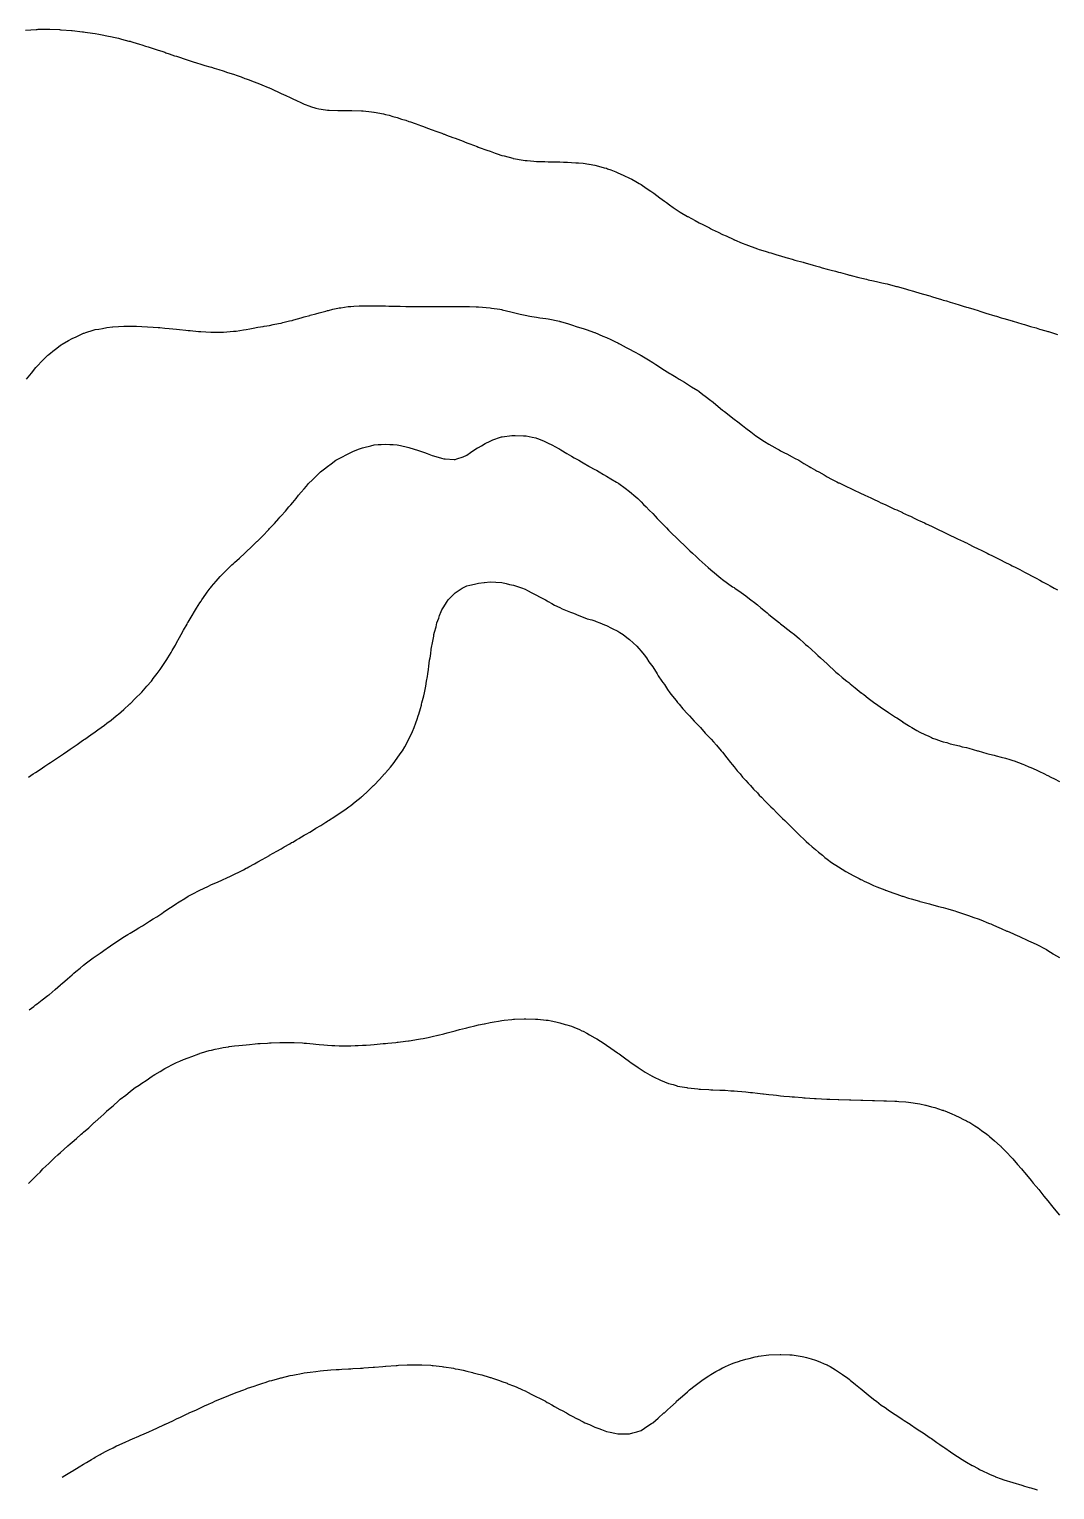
# Model space of a CAD drawing. Extents: x -717077 to -715000, y -984627 to -984000.
# Drawn here: x -715149.2 to -715060.9, y -984490.1 to -984364.4 of the extents above; entities that cross this region are included whole.
import ezdxf

# ---------------------------------------------------------------- set-up
doc = ezdxf.new("R2010")
doc.units = 0
doc.layers.add('buffer_B1_0_1_clip', color=7, linetype='Continuous')

msp = doc.modelspace()

# ---------------------------------------------------------------- linework, layer by layer
at = {"layer": 'buffer_B1_0_1_clip'}
for points in [[(-715149.48, -984364.48), (-715148.58, -984364.41), (-715148.49, -984364.41), (-715148.4, -984364.4), (-715147.6, -984364.39), (-715147.49, -984364.39), (-715147.39, -984364.39), (-715146.57, -984364.42), (-715146.49, -984364.43), (-715146.42, -984364.43), (-715145.52, -984364.5), (-715145.5, -984364.5), (-715145.49, -984364.5), (-715145.49, -984364.5), (-715144.6, -984364.61), (-715144.49, -984364.62), (-715144.35, -984364.64), (-715143.73, -984364.74), (-715143.49, -984364.77), (-715143.17, -984364.83), (-715142.88, -984364.88), (-715142.49, -984364.95), (-715142.04, -984365.05), (-715141.91, -984365.08), (-715141.49, -984365.17), (-715141.23, -984365.24), (-715140.59, -984365.41), (-715140.49, -984365.43), (-715140.44, -984365.45), (-715140.26, -984365.5), (-715139.67, -984365.68), (-715139.49, -984365.73), (-715139.15, -984365.85), (-715138.92, -984365.92), (-715138.49, -984366.06), (-715138.16, -984366.17), (-715137.67, -984366.32), (-715137.49, -984366.38), (-715137.41, -984366.41), (-715137.14, -984366.5), (-715136.66, -984366.67), (-715136.49, -984366.72), (-715136.16, -984366.83), (-715135.91, -984366.92), (-715135.49, -984367.06), (-715135.16, -984367.17), (-715134.69, -984367.31), (-715134.49, -984367.37), (-715134.39, -984367.4), (-715134.06, -984367.5), (-715133.63, -984367.63), (-715133.49, -984367.67), (-715133.25, -984367.74), (-715132.86, -984367.87), (-715132.49, -984367.98), (-715132.1, -984368.11), (-715131.79, -984368.21), (-715131.49, -984368.3), (-715131.35, -984368.35), (-715130.92, -984368.5), (-715130.61, -984368.62), (-715130.49, -984368.65), (-715130.25, -984368.75), (-715129.88, -984368.89), (-715129.49, -984369.03), (-715129.16, -984369.17), (-715128.59, -984369.41), (-715128.49, -984369.45), (-715128.46, -984369.46), (-715128.37, -984369.5), (-715127.49, -984369.91), (-715127.09, -984370.1), (-715126.72, -984370.28), (-715126.49, -984370.38), (-715126.41, -984370.42), (-715126.22, -984370.5), (-715125.73, -984370.74), (-715125.49, -984370.85), (-715125.01, -984371.02), (-715124.96, -984371.03), (-715124.49, -984371.19), (-715124.23, -984371.24), (-715123.67, -984371.32), (-715123.49, -984371.36), (-715123.36, -984371.37), (-715122.61, -984371.39), (-715122.49, -984371.4), (-715122.39, -984371.4), (-715121.61, -984371.39), (-715121.49, -984371.39), (-715121.39, -984371.4), (-715120.58, -984371.42), (-715120.49, -984371.42), (-715120.42, -984371.43), (-715119.71, -984371.5), (-715119.51, -984371.52), (-715119.49, -984371.52), (-715119.47, -984371.53), (-715118.67, -984371.68), (-715118.49, -984371.72), (-715118.19, -984371.8), (-715117.88, -984371.89), (-715117.49, -984372), (-715117.11, -984372.12), (-715116.76, -984372.23), (-715116.49, -984372.32), (-715116.36, -984372.37), (-715115.96, -984372.5), (-715115.62, -984372.62), (-715115.49, -984372.67), (-715115.23, -984372.77), (-715114.89, -984372.9), (-715114.49, -984373.04), (-715114.16, -984373.17), (-715113.64, -984373.35), (-715113.49, -984373.41), (-715113.43, -984373.43), (-715113.24, -984373.5), (-715112.7, -984373.71), (-715112.49, -984373.78), (-715112.04, -984373.95), (-715111.97, -984373.98), (-715111.49, -984374.16), (-715111.25, -984374.26), (-715110.6, -984374.5), (-715110.52, -984374.53), (-715110.49, -984374.54), (-715110.43, -984374.56), (-715109.79, -984374.8), (-715109.49, -984374.9), (-715109.05, -984375.05), (-715108.88, -984375.11), (-715108.49, -984375.25), (-715108.29, -984375.3), (-715107.55, -984375.5), (-715107.51, -984375.51), (-715107.49, -984375.52), (-715107.47, -984375.52), (-715106.65, -984375.66), (-715106.49, -984375.68), (-715106.3, -984375.7), (-715105.74, -984375.75), (-715105.49, -984375.77), (-715105.22, -984375.77), (-715104.78, -984375.79), (-715104.49, -984375.8), (-715104.19, -984375.8), (-715103.81, -984375.81), (-715103.49, -984375.82), (-715103.17, -984375.83), (-715102.83, -984375.84), (-715102.49, -984375.85), (-715102.11, -984375.88), (-715101.89, -984375.9), (-715101.49, -984375.93), (-715101, -984376.01), (-715100.98, -984376.01), (-715100.49, -984376.09), (-715100.17, -984376.17), (-715099.68, -984376.31), (-715099.49, -984376.36), (-715099.39, -984376.4), (-715099.11, -984376.5), (-715098.66, -984376.67), (-715098.49, -984376.74), (-715098.05, -984376.94), (-715097.97, -984376.98), (-715097.49, -984377.21), (-715097.3, -984377.31), (-715096.94, -984377.5), (-715096.66, -984377.67), (-715096.49, -984377.77), (-715096.05, -984378.06), (-715095.67, -984378.32), (-715095.49, -984378.45), (-715095.46, -984378.47), (-715095.41, -984378.5), (-715094.89, -984378.9), (-715094.49, -984379.2), (-715094.32, -984379.32), (-715094.06, -984379.5), (-715093.73, -984379.74), (-715093.49, -984379.9), (-715093.12, -984380.13), (-715092.5, -984380.5), (-715092.5, -984380.51), (-715092.49, -984380.51), (-715092.48, -984380.52), (-715091.85, -984380.85), (-715091.49, -984381.05), (-715091.19, -984381.2), (-715090.62, -984381.5), (-715090.53, -984381.54), (-715090.49, -984381.56), (-715090.37, -984381.62), (-715089.86, -984381.87), (-715089.49, -984382.05), (-715089.18, -984382.19), (-715088.52, -984382.5), (-715088.5, -984382.51), (-715088.49, -984382.51), (-715088.47, -984382.52), (-715087.79, -984382.8), (-715087.49, -984382.93), (-715086.49, -984383.29), (-715086.33, -984383.34), (-715085.83, -984383.5), (-715085.57, -984383.58), (-715085.49, -984383.61), (-715085.34, -984383.65), (-715084.8, -984383.81), (-715084.49, -984383.91), (-715084.03, -984384.04), (-715083.93, -984384.07), (-715083.49, -984384.19), (-715083.25, -984384.26), (-715082.54, -984384.45), (-715082.49, -984384.47), (-715082.47, -984384.47), (-715082.36, -984384.5), (-715081.69, -984384.69), (-715081.49, -984384.75), (-715081.14, -984384.85), (-715080.91, -984384.92), (-715080.49, -984385.04), (-715080.13, -984385.13), (-715079.76, -984385.23), (-715079.49, -984385.3), (-715079.34, -984385.34), (-715078.74, -984385.5), (-715078.55, -984385.55), (-715078.49, -984385.57), (-715078.4, -984385.59), (-715077.75, -984385.75), (-715077.49, -984385.82), (-715077.08, -984385.91), (-715076.94, -984385.95), (-715076.49, -984386.05), (-715076.13, -984386.13), (-715075.78, -984386.21), (-715075.49, -984386.28), (-715075.32, -984386.32), (-715074.62, -984386.5), (-715074.52, -984386.53), (-715074.49, -984386.53), (-715074.45, -984386.55), (-715073.74, -984386.74), (-715073.49, -984386.81), (-715073.06, -984386.93), (-715072.96, -984386.96), (-715072.49, -984387.1), (-715072.18, -984387.19), (-715071.65, -984387.35), (-715071.49, -984387.39), (-715071.41, -984387.42), (-715071.13, -984387.5), (-715070.64, -984387.65), (-715070.49, -984387.7), (-715070.21, -984387.78), (-715069.88, -984387.89), (-715069.49, -984388), (-715069.11, -984388.12), (-715068.77, -984388.22), (-715068.49, -984388.31), (-715068.34, -984388.35), (-715067.84, -984388.5), (-715067.49, -984388.61), (-715067.34, -984388.66), (-715066.81, -984388.82), (-715066.04, -984389.05), (-715065.9, -984389.09), (-715065.49, -984389.22), (-715065.27, -984389.28), (-715064.54, -984389.5), (-715064.49, -984389.51), (-715064.47, -984389.52), (-715063.73, -984389.74), (-715063.49, -984389.81), (-715063.06, -984389.94), (-715062.96, -984389.97), (-715062.49, -984390.1), (-715062.19, -984390.2), (-715061.64, -984390.36), (-715061.49, -984390.4), (-715061.41, -984390.42), (-715061.16, -984390.5), (-715060.65, -984390.66)], [(-715149.4, -984394.5), (-715148.99, -984394), (-715148.99, -984394), (-715148.6, -984393.5), (-715148.55, -984393.45), (-715148.49, -984393.39), (-715148.06, -984392.94), (-715147.63, -984392.5), (-715147.56, -984392.44), (-715147.49, -984392.38), (-715147, -984392), (-715146.95, -984391.96), (-715146.49, -984391.6), (-715146.43, -984391.56), (-715146.34, -984391.5), (-715145.8, -984391.19), (-715145.49, -984391.01), (-715145.14, -984390.86), (-715144.61, -984390.62), (-715144.49, -984390.56), (-715144.45, -984390.55), (-715144.3, -984390.5), (-715143.68, -984390.31), (-715143.49, -984390.25), (-715143.19, -984390.2), (-715142.86, -984390.14), (-715142.49, -984390.06), (-715142.01, -984390.02), (-715141.98, -984390.02), (-715141.49, -984389.97), (-715141.04, -984389.96), (-715140.94, -984389.95), (-715140.49, -984389.94), (-715140.04, -984389.95), (-715139.95, -984389.96), (-715139.49, -984389.97), (-715139, -984390), (-715138.99, -984390), (-715138.49, -984390.03), (-715138.06, -984390.07), (-715137.92, -984390.08), (-715137.49, -984390.12), (-715137.14, -984390.15), (-715136.81, -984390.18), (-715136.49, -984390.21), (-715136.24, -984390.24), (-715135.7, -984390.3), (-715135.49, -984390.32), (-715135.33, -984390.33), (-715134.6, -984390.4), (-715134.49, -984390.41), (-715134.41, -984390.41), (-715133.53, -984390.46), (-715133.49, -984390.47), (-715133.46, -984390.47), (-715132.53, -984390.47), (-715132.49, -984390.47), (-715132.46, -984390.46), (-715131.6, -984390.39), (-715131.49, -984390.39), (-715131.36, -984390.37), (-715130.73, -984390.27), (-715130.49, -984390.24), (-715130.17, -984390.17), (-715129.88, -984390.11), (-715129.49, -984390.05), (-715129.03, -984389.97), (-715128.95, -984389.95), (-715128.49, -984389.88), (-715128.18, -984389.82), (-715127.72, -984389.73), (-715127.49, -984389.69), (-715127.35, -984389.65), (-715126.76, -984389.5), (-715126.55, -984389.45), (-715126.49, -984389.44), (-715126.4, -984389.41), (-715125.77, -984389.23), (-715125.49, -984389.15), (-715125.01, -984389.02), (-715124.98, -984389.01), (-715124.49, -984388.88), (-715124.2, -984388.79), (-715123.64, -984388.65), (-715123.49, -984388.61), (-715123.41, -984388.59), (-715123.05, -984388.5), (-715122.6, -984388.4), (-715122.49, -984388.38), (-715122.35, -984388.36), (-715121.72, -984388.27), (-715121.49, -984388.25), (-715121.23, -984388.24), (-715120.78, -984388.21), (-715120.49, -984388.2), (-715120.19, -984388.2), (-715119.8, -984388.19), (-715119.49, -984388.19), (-715119.19, -984388.2), (-715118.79, -984388.21), (-715118.49, -984388.21), (-715118.21, -984388.22), (-715117.76, -984388.23), (-715117.49, -984388.24), (-715117.24, -984388.24), (-715116.74, -984388.25), (-715116.49, -984388.26), (-715116.25, -984388.26), (-715115.73, -984388.27), (-715115.49, -984388.27), (-715115.26, -984388.27), (-715114.72, -984388.27), (-715114.49, -984388.27), (-715114.27, -984388.27), (-715113.72, -984388.27), (-715113.49, -984388.27), (-715113.26, -984388.27), (-715112.73, -984388.27), (-715112.49, -984388.26), (-715112.26, -984388.27), (-715111.73, -984388.27), (-715111.49, -984388.27), (-715111.27, -984388.27), (-715110.71, -984388.29), (-715110.49, -984388.3), (-715109.49, -984388.37), (-715109.38, -984388.39), (-715108.67, -984388.5), (-715108.52, -984388.53), (-715108.49, -984388.53), (-715108.45, -984388.54), (-715107.71, -984388.72), (-715107.49, -984388.78), (-715107.14, -984388.86), (-715106.9, -984388.91), (-715106.49, -984389), (-715106.07, -984389.08), (-715105.89, -984389.11), (-715105.49, -984389.17), (-715105.21, -984389.22), (-715104.69, -984389.3), (-715104.49, -984389.33), (-715104.35, -984389.36), (-715103.67, -984389.5), (-715103.52, -984389.53), (-715103.49, -984389.54), (-715103.44, -984389.55), (-715102.75, -984389.76), (-715102.49, -984389.84), (-715102, -984390), (-715101.99, -984390), (-715101.49, -984390.16), (-715101.24, -984390.25), (-715100.5, -984390.5), (-715100.5, -984390.5), (-715100.49, -984390.5), (-715100.49, -984390.51), (-715099.79, -984390.8), (-715099.49, -984390.93), (-715099.11, -984391.11), (-715098.69, -984391.31), (-715098.49, -984391.4), (-715098.42, -984391.43), (-715098.29, -984391.5), (-715097.77, -984391.78), (-715097.49, -984391.92), (-715097.12, -984392.13), (-715096.57, -984392.43), (-715096.49, -984392.47), (-715096.47, -984392.48), (-715096.44, -984392.5), (-715095.85, -984392.86), (-715095.49, -984393.08), (-715095.24, -984393.24), (-715094.83, -984393.5), (-715094.63, -984393.64), (-715094.49, -984393.73), (-715094.02, -984394.02), (-715093.91, -984394.09), (-715093.49, -984394.34), (-715093.39, -984394.4), (-715093.22, -984394.5), (-715092.77, -984394.78), (-715092.49, -984394.95), (-715092.15, -984395.16), (-715091.61, -984395.5), (-715091.54, -984395.55), (-715091.49, -984395.58), (-715091.17, -984395.82), (-715090.97, -984395.98), (-715090.49, -984396.35), (-715090.41, -984396.41), (-715090.29, -984396.5), (-715089.86, -984396.87), (-715089.49, -984397.17), (-715089.31, -984397.31), (-715089.06, -984397.5), (-715088.74, -984397.75), (-715088.49, -984397.95), (-715088.18, -984398.19), (-715087.78, -984398.5), (-715087.62, -984398.63), (-715087.49, -984398.73), (-715087.05, -984399.06), (-715086.61, -984399.39), (-715086.49, -984399.47), (-715086.48, -984399.48), (-715086.45, -984399.5), (-715085.87, -984399.87), (-715085.49, -984400.1), (-715085.24, -984400.25), (-715084.79, -984400.5), (-715084.6, -984400.61), (-715084.49, -984400.67), (-715084.14, -984400.85), (-715083.95, -984400.95), (-715083.49, -984401.19), (-715083.29, -984401.3), (-715082.93, -984401.5), (-715082.65, -984401.66), (-715082.49, -984401.76), (-715082.02, -984402.03), (-715081.88, -984402.11), (-715081.49, -984402.34), (-715081.39, -984402.4), (-715081.21, -984402.5), (-715080.75, -984402.76), (-715080.49, -984402.91), (-715080.1, -984403.11), (-715079.65, -984403.35), (-715079.49, -984403.43), (-715079.44, -984403.45), (-715079.34, -984403.5), (-715078.77, -984403.78), (-715078.49, -984403.91), (-715078.09, -984404.1), (-715077.71, -984404.28), (-715077.49, -984404.38), (-715077.41, -984404.42), (-715077.24, -984404.5), (-715076.73, -984404.74), (-715076.49, -984404.85), (-715076.05, -984405.05), (-715075.85, -984405.15), (-715075.49, -984405.31), (-715075.36, -984405.37), (-715075.07, -984405.5), (-715074.68, -984405.69), (-715074.49, -984405.77), (-715073.99, -984406), (-715073.99, -984406.01), (-715073.49, -984406.24), (-715073.31, -984406.32), (-715072.92, -984406.5), (-715072.63, -984406.64), (-715072.49, -984406.71), (-715072.1, -984406.89), (-715071.95, -984406.96), (-715071.49, -984407.18), (-715071.28, -984407.28), (-715070.81, -984407.5), (-715070.6, -984407.6), (-715070.49, -984407.65), (-715070.2, -984407.8), (-715069.92, -984407.93), (-715069.49, -984408.14), (-715069.25, -984408.25), (-715068.73, -984408.5), (-715068.57, -984408.58), (-715068.49, -984408.61), (-715068.27, -984408.72), (-715067.9, -984408.91), (-715067.49, -984409.11), (-715067.23, -984409.24), (-715066.69, -984409.5), (-715066.56, -984409.57), (-715066.49, -984409.6), (-715066.3, -984409.69), (-715065.89, -984409.9), (-715065.49, -984410.1), (-715065.23, -984410.24), (-715064.69, -984410.5), (-715064.56, -984410.57), (-715064.49, -984410.6), (-715064.28, -984410.71), (-715063.9, -984410.91), (-715063.49, -984411.12), (-715063.25, -984411.25), (-715062.77, -984411.5), (-715062.59, -984411.6), (-715062.49, -984411.64), (-715062.18, -984411.82), (-715061.94, -984411.95), (-715061.49, -984412.19), (-715061.29, -984412.3), (-715060.94, -984412.5), (-715060.66, -984412.66)], [(-715149.23, -984428.77), (-715148.82, -984428.5), (-715148.62, -984428.37), (-715148.49, -984428.28), (-715148.02, -984427.97), (-715147.84, -984427.84), (-715147.49, -984427.61), (-715147.33, -984427.5), (-715146.83, -984427.16), (-715146.49, -984426.93), (-715146.23, -984426.76), (-715145.85, -984426.5), (-715145.64, -984426.35), (-715145.49, -984426.25), (-715145.05, -984425.95), (-715144.7, -984425.71), (-715144.49, -984425.57), (-715144.45, -984425.54), (-715144.4, -984425.5), (-715143.87, -984425.13), (-715143.49, -984424.86), (-715143.28, -984424.71), (-715142.98, -984424.5), (-715142.7, -984424.29), (-715142.49, -984424.13), (-715142.13, -984423.86), (-715141.69, -984423.5), (-715141.58, -984423.42), (-715141.49, -984423.34), (-715141.04, -984422.95), (-715140.55, -984422.5), (-715140.52, -984422.47), (-715140.49, -984422.45), (-715140.01, -984421.98), (-715139.54, -984421.5), (-715139.52, -984421.48), (-715139.49, -984421.45), (-715139.04, -984420.95), (-715138.66, -984420.5), (-715138.58, -984420.41), (-715138.49, -984420.29), (-715138.15, -984419.84), (-715137.9, -984419.5), (-715137.73, -984419.26), (-715137.49, -984418.89), (-715137.34, -984418.65), (-715137.24, -984418.5), (-715136.96, -984418.03), (-715136.87, -984417.88), (-715136.65, -984417.5), (-715136.59, -984417.4), (-715136.49, -984417.22), (-715136.23, -984416.76), (-715136.09, -984416.5), (-715135.88, -984416.12), (-715135.59, -984415.6), (-715135.54, -984415.5), (-715135.52, -984415.47), (-715135.49, -984415.43), (-715135.15, -984414.85), (-715134.94, -984414.5), (-715134.77, -984414.23), (-715134.49, -984413.78), (-715134.38, -984413.61), (-715134.31, -984413.5), (-715133.97, -984413.03), (-715133.85, -984412.85), (-715133.59, -984412.5), (-715133.55, -984412.44), (-715133.49, -984412.37), (-715133.09, -984411.9), (-715132.74, -984411.5), (-715132.62, -984411.38), (-715132.49, -984411.24), (-715132.11, -984410.88), (-715131.72, -984410.5), (-715131.6, -984410.39), (-715131.49, -984410.29), (-715131.07, -984409.92), (-715130.62, -984409.5), (-715130.55, -984409.44), (-715130.49, -984409.38), (-715130.03, -984408.96), (-715129.57, -984408.5), (-715129.53, -984408.46), (-715129.49, -984408.42), (-715129.03, -984407.96), (-715128.61, -984407.5), (-715128.55, -984407.44), (-715128.49, -984407.38), (-715128.06, -984406.93), (-715127.68, -984406.5), (-715127.59, -984406.4), (-715127.49, -984406.29), (-715127.12, -984405.88), (-715126.81, -984405.5), (-715126.66, -984405.34), (-715126.49, -984405.14), (-715126.2, -984404.79), (-715125.99, -984404.5), (-715125.75, -984404.24), (-715125.49, -984403.95), (-715125.29, -984403.71), (-715125.12, -984403.5), (-715124.8, -984403.19), (-715124.49, -984402.89), (-715124.3, -984402.7), (-715124.1, -984402.5), (-715123.76, -984402.24), (-715123.49, -984402.03), (-715123.19, -984401.81), (-715122.77, -984401.5), (-715122.6, -984401.4), (-715122.49, -984401.34), (-715122.15, -984401.16), (-715121.94, -984401.05), (-715121.49, -984400.82), (-715121.27, -984400.72), (-715120.74, -984400.5), (-715120.56, -984400.44), (-715120.49, -984400.42), (-715120.38, -984400.39), (-715119.76, -984400.24), (-715119.49, -984400.18), (-715119.14, -984400.15), (-715118.87, -984400.13), (-715118.49, -984400.1), (-715118.12, -984400.13), (-715117.84, -984400.15), (-715117.49, -984400.18), (-715117.22, -984400.23), (-715116.62, -984400.37), (-715116.49, -984400.4), (-715116.41, -984400.42), (-715116.13, -984400.5), (-715115.65, -984400.66), (-715115.49, -984400.72), (-715115.15, -984400.84), (-715114.91, -984400.92), (-715114.49, -984401.08), (-715114.16, -984401.17), (-715113.68, -984401.31), (-715113.49, -984401.36), (-715113.36, -984401.37), (-715112.58, -984401.42), (-715112.49, -984401.42), (-715112.37, -984401.37), (-715111.81, -984401.19), (-715111.49, -984401.07), (-715111.17, -984400.83), (-715110.72, -984400.5), (-715110.57, -984400.42), (-715110.49, -984400.39), (-715110.24, -984400.24), (-715109.93, -984400.06), (-715109.49, -984399.84), (-715109.26, -984399.74), (-715108.6, -984399.5), (-715108.52, -984399.48), (-715108.49, -984399.47), (-715108.46, -984399.47), (-715107.63, -984399.36), (-715107.49, -984399.35), (-715107.35, -984399.35), (-715106.62, -984399.38), (-715106.49, -984399.38), (-715106.39, -984399.4), (-715105.88, -984399.5), (-715105.57, -984399.57), (-715105.49, -984399.59), (-715105.34, -984399.65), (-715104.85, -984399.85), (-715104.49, -984400.01), (-715104.17, -984400.18), (-715103.55, -984400.5), (-715103.52, -984400.52), (-715103.49, -984400.54), (-715103.4, -984400.6), (-715102.9, -984400.91), (-715102.49, -984401.14), (-715102.27, -984401.28), (-715101.87, -984401.5), (-715101.63, -984401.64), (-715101.49, -984401.72), (-715101, -984402.01), (-715100.98, -984402.02), (-715100.49, -984402.28), (-715100.35, -984402.36), (-715100.1, -984402.5), (-715099.72, -984402.72), (-715099.49, -984402.85), (-715099.09, -984403.1), (-715098.62, -984403.37), (-715098.49, -984403.45), (-715098.46, -984403.47), (-715098.42, -984403.5), (-715097.88, -984403.89), (-715097.49, -984404.18), (-715097.32, -984404.32), (-715097.11, -984404.5), (-715096.79, -984404.8), (-715096.49, -984405.08), (-715096.28, -984405.29), (-715096.06, -984405.5), (-715095.79, -984405.79), (-715095.49, -984406.09), (-715095.3, -984406.3), (-715095.1, -984406.5), (-715094.81, -984406.81), (-715094.49, -984407.13), (-715094.31, -984407.32), (-715094.13, -984407.5), (-715093.82, -984407.82), (-715093.49, -984408.14), (-715093.31, -984408.32), (-715093.13, -984408.5), (-715092.8, -984408.81), (-715092.49, -984409.1), (-715092.29, -984409.3), (-715092.07, -984409.5), (-715091.77, -984409.78), (-715091.49, -984410.03), (-715091.25, -984410.26), (-715090.98, -984410.5), (-715090.72, -984410.73), (-715090.49, -984410.93), (-715090.18, -984411.19), (-715089.81, -984411.5), (-715089.63, -984411.64), (-715089.49, -984411.76), (-715089.06, -984412.07), (-715088.62, -984412.38), (-715088.49, -984412.46), (-715088.47, -984412.48), (-715088.44, -984412.5), (-715087.88, -984412.89), (-715087.49, -984413.17), (-715087.3, -984413.31), (-715087.05, -984413.5), (-715086.74, -984413.75), (-715086.49, -984413.95), (-715086.18, -984414.19), (-715085.8, -984414.5), (-715085.64, -984414.64), (-715085.49, -984414.77), (-715085.09, -984415.09), (-715084.58, -984415.5), (-715084.53, -984415.54), (-715084.49, -984415.58), (-715084.15, -984415.84), (-715083.97, -984415.98), (-715083.49, -984416.35), (-715083.41, -984416.42), (-715083.3, -984416.5), (-715082.86, -984416.87), (-715082.49, -984417.2), (-715082.33, -984417.34), (-715082.14, -984417.5), (-715081.81, -984417.82), (-715081.49, -984418.11), (-715081.29, -984418.3), (-715081.06, -984418.5), (-715080.77, -984418.77), (-715080.49, -984419.03), (-715080.25, -984419.25), (-715079.96, -984419.5), (-715079.72, -984419.73), (-715079.49, -984419.92), (-715079.18, -984420.19), (-715078.79, -984420.5), (-715078.62, -984420.63), (-715078.49, -984420.74), (-715078.07, -984421.08), (-715077.54, -984421.5), (-715077.51, -984421.52), (-715077.49, -984421.54), (-715077.33, -984421.67), (-715076.95, -984421.96), (-715076.49, -984422.31), (-715076.38, -984422.39), (-715076.23, -984422.5), (-715075.8, -984422.8), (-715075.49, -984423.01), (-715075.2, -984423.21), (-715074.76, -984423.5), (-715074.6, -984423.61), (-715074.49, -984423.68), (-715074, -984423.99), (-715073.99, -984424), (-715073.49, -984424.32), (-715073.38, -984424.39), (-715073.18, -984424.5), (-715072.75, -984424.75), (-715072.49, -984424.9), (-715072.08, -984425.09), (-715071.74, -984425.25), (-715071.49, -984425.37), (-715071.4, -984425.41), (-715071.13, -984425.5), (-715070.66, -984425.67), (-715070.49, -984425.72), (-715070.19, -984425.8), (-715069.88, -984425.89), (-715069.49, -984425.99), (-715069.08, -984426.09), (-715068.85, -984426.15), (-715068.49, -984426.23), (-715068.28, -984426.29), (-715067.53, -984426.5), (-715067.5, -984426.51), (-715067.49, -984426.51), (-715067.48, -984426.52), (-715066.72, -984426.73), (-715066.49, -984426.79), (-715066.11, -984426.88), (-715065.93, -984426.94), (-715065.49, -984427.04), (-715065.14, -984427.15), (-715064.74, -984427.26), (-715064.49, -984427.33), (-715064.37, -984427.37), (-715064.02, -984427.5), (-715063.64, -984427.65), (-715063.49, -984427.71), (-715063.12, -984427.87), (-715062.94, -984427.95), (-715062.49, -984428.15), (-715062.26, -984428.26), (-715061.76, -984428.5), (-715061.58, -984428.59), (-715061.49, -984428.63), (-715061.22, -984428.77), (-715060.92, -984428.93), (-715060.49, -984429.14)], [(-715149.19, -984448.81), (-715148.79, -984448.5), (-715148.62, -984448.37), (-715148.49, -984448.28), (-715148.05, -984447.95), (-715147.57, -984447.58), (-715147.49, -984447.52), (-715147.48, -984447.51), (-715147.47, -984447.5), (-715146.94, -984447.05), (-715146.49, -984446.66), (-715146.41, -984446.59), (-715146.31, -984446.5), (-715145.88, -984446.12), (-715145.49, -984445.78), (-715145.34, -984445.65), (-715145.17, -984445.5), (-715144.8, -984445.2), (-715144.49, -984444.95), (-715144.24, -984444.76), (-715143.89, -984444.5), (-715143.66, -984444.33), (-715143.49, -984444.21), (-715143.07, -984443.92), (-715142.54, -984443.55), (-715142.49, -984443.52), (-715142.48, -984443.51), (-715142.47, -984443.5), (-715141.89, -984443.1), (-715141.49, -984442.83), (-715141.29, -984442.7), (-715140.98, -984442.5), (-715140.68, -984442.31), (-715140.49, -984442.19), (-715140.06, -984441.94), (-715139.74, -984441.74), (-715139.49, -984441.6), (-715139.43, -984441.56), (-715139.33, -984441.5), (-715138.81, -984441.18), (-715138.49, -984440.98), (-715138.2, -984440.79), (-715137.76, -984440.5), (-715137.6, -984440.4), (-715137.49, -984440.32), (-715137, -984439.99), (-715136.95, -984439.95), (-715136.49, -984439.65), (-715136.4, -984439.59), (-715136.26, -984439.5), (-715135.78, -984439.21), (-715135.49, -984439.03), (-715135.14, -984438.85), (-715134.5, -984438.5), (-715134.49, -984438.5), (-715134.49, -984438.5), (-715134.49, -984438.5), (-715133.81, -984438.18), (-715133.49, -984438.02), (-715133.12, -984437.87), (-715132.65, -984437.66), (-715132.49, -984437.59), (-715132.43, -984437.56), (-715132.29, -984437.5), (-715131.74, -984437.25), (-715131.49, -984437.13), (-715131.08, -984436.92), (-715130.73, -984436.74), (-715130.49, -984436.62), (-715130.42, -984436.58), (-715130.28, -984436.5), (-715129.77, -984436.23), (-715129.49, -984436.07), (-715129.12, -984435.87), (-715128.5, -984435.51), (-715128.49, -984435.51), (-715128.49, -984435.5), (-715128.48, -984435.5), (-715127.85, -984435.15), (-715127.49, -984434.93), (-715127.22, -984434.78), (-715126.74, -984434.5), (-715126.58, -984434.41), (-715126.49, -984434.36), (-715126.15, -984434.16), (-715125.95, -984434.04), (-715125.49, -984433.77), (-715125.32, -984433.67), (-715125.03, -984433.5), (-715124.7, -984433.3), (-715124.49, -984433.17), (-715124.07, -984432.92), (-715123.63, -984432.64), (-715123.49, -984432.55), (-715123.46, -984432.53), (-715123.41, -984432.5), (-715122.85, -984432.15), (-715122.49, -984431.9), (-715122.25, -984431.75), (-715121.9, -984431.5), (-715121.66, -984431.33), (-715121.49, -984431.2), (-715121.1, -984430.9), (-715120.61, -984430.5), (-715120.55, -984430.45), (-715120.49, -984430.4), (-715120.02, -984429.98), (-715119.53, -984429.5), (-715119.51, -984429.49), (-715119.49, -984429.47), (-715119.01, -984428.98), (-715118.58, -984428.5), (-715118.54, -984428.46), (-715118.49, -984428.4), (-715118.08, -984427.92), (-715117.75, -984427.5), (-715117.64, -984427.35), (-715117.49, -984427.13), (-715117.23, -984426.77), (-715117.05, -984426.5), (-715116.84, -984426.15), (-715116.5, -984425.51), (-715116.5, -984425.5), (-715116.5, -984425.5), (-715116.49, -984425.49), (-715116.17, -984424.83), (-715116.03, -984424.5), (-715115.88, -984424.11), (-715115.77, -984423.78), (-715115.68, -984423.5), (-715115.63, -984423.36), (-715115.49, -984422.85), (-715115.41, -984422.58), (-715115.39, -984422.5), (-715115.36, -984422.37), (-715115.21, -984421.78), (-715115.15, -984421.5), (-715115.07, -984421.08), (-715115.04, -984420.95), (-715114.96, -984420.5), (-715114.89, -984420.1), (-715114.87, -984419.87), (-715114.81, -984419.5), (-715114.76, -984419.23), (-715114.7, -984418.71), (-715114.67, -984418.5), (-715114.64, -984418.36), (-715114.53, -984417.54), (-715114.52, -984417.5), (-715114.52, -984417.48), (-715114.49, -984417.35), (-715114.35, -984416.65), (-715114.33, -984416.5), (-715114.27, -984416.28), (-715114.15, -984415.84), (-715114.08, -984415.5), (-715113.91, -984415.08), (-715113.84, -984414.85), (-715113.72, -984414.5), (-715113.64, -984414.36), (-715113.49, -984414.1), (-715113.26, -984413.74), (-715113.12, -984413.5), (-715112.8, -984413.19), (-715112.49, -984412.91), (-715112.25, -984412.74), (-715111.9, -984412.5), (-715111.62, -984412.37), (-715111.49, -984412.31), (-715111.24, -984412.25), (-715110.85, -984412.15), (-715110.49, -984412.06), (-715110.01, -984412.01), (-715109.98, -984412.01), (-715109.49, -984411.97), (-715108.99, -984412), (-715108.99, -984412), (-715108.49, -984412.03), (-715108.1, -984412.11), (-715107.82, -984412.18), (-715107.49, -984412.25), (-715107.3, -984412.31), (-715106.71, -984412.5), (-715106.56, -984412.57), (-715106.49, -984412.6), (-715106.28, -984412.71), (-715105.9, -984412.91), (-715105.49, -984413.12), (-715105.24, -984413.25), (-715104.72, -984413.5), (-715104.58, -984413.59), (-715104.49, -984413.64), (-715104.17, -984413.82), (-715103.95, -984413.96), (-715103.49, -984414.18), (-715103.28, -984414.28), (-715102.72, -984414.5), (-715102.57, -984414.57), (-715102.49, -984414.6), (-715102.33, -984414.66), (-715101.86, -984414.87), (-715101.49, -984414.99), (-715101.13, -984415.14), (-715100.75, -984415.24), (-715100.49, -984415.33), (-715100.37, -984415.38), (-715100.05, -984415.5), (-715099.66, -984415.67), (-715099.49, -984415.72), (-715099.04, -984415.95), (-715098.98, -984415.99), (-715098.49, -984416.21), (-715098.32, -984416.33), (-715098.04, -984416.5), (-715097.73, -984416.74), (-715097.49, -984416.91), (-715097.19, -984417.2), (-715096.86, -984417.5), (-715096.69, -984417.7), (-715096.49, -984417.92), (-715096.24, -984418.25), (-715096.03, -984418.5), (-715095.83, -984418.84), (-715095.49, -984419.29), (-715095.41, -984419.42), (-715095.35, -984419.5), (-715095.12, -984419.87), (-715095.03, -984420.04), (-715094.7, -984420.5), (-715094.62, -984420.63), (-715094.49, -984420.81), (-715094.22, -984421.23), (-715094.01, -984421.5), (-715093.8, -984421.8), (-715093.49, -984422.16), (-715093.35, -984422.35), (-715093.22, -984422.5), (-715092.89, -984422.9), (-715092.49, -984423.32), (-715092.41, -984423.42), (-715092.33, -984423.5), (-715091.94, -984423.94), (-715091.49, -984424.39), (-715091.44, -984424.45), (-715091.39, -984424.5), (-715090.97, -984424.98), (-715090.49, -984425.46), (-715090.47, -984425.48), (-715090.46, -984425.5), (-715090.27, -984425.73), (-715090.02, -984426.03), (-715089.59, -984426.5), (-715089.55, -984426.56), (-715089.49, -984426.62), (-715089.11, -984427.12), (-715088.79, -984427.5), (-715088.66, -984427.67), (-715088.49, -984427.88), (-715088.22, -984428.23), (-715087.98, -984428.5), (-715087.76, -984428.77), (-715087.49, -984429.06), (-715087.29, -984429.3), (-715087.09, -984429.5), (-715086.81, -984429.82), (-715086.49, -984430.13), (-715086.32, -984430.32), (-715086.14, -984430.5), (-715085.82, -984430.83), (-715085.49, -984431.15), (-715085.32, -984431.33), (-715085.14, -984431.5), (-715084.82, -984431.83), (-715084.49, -984432.15), (-715084.32, -984432.33), (-715084.13, -984432.5), (-715083.82, -984432.83), (-715083.49, -984433.14), (-715083.31, -984433.32), (-715083.11, -984433.5), (-715082.8, -984433.81), (-715082.49, -984434.1), (-715082.29, -984434.3), (-715082.05, -984434.5), (-715081.77, -984434.78), (-715081.49, -984435.01), (-715081.23, -984435.24), (-715080.89, -984435.5), (-715080.67, -984435.68), (-715080.49, -984435.82), (-715080.1, -984436.11), (-715079.51, -984436.49), (-715079.49, -984436.5), (-715079.49, -984436.5), (-715079.49, -984436.5), (-715078.88, -984436.88), (-715078.49, -984437.1), (-715078.23, -984437.24), (-715077.71, -984437.5), (-715077.57, -984437.58), (-715077.49, -984437.61), (-715077.28, -984437.72), (-715076.9, -984437.9), (-715076.49, -984438.09), (-715076.2, -984438.21), (-715075.52, -984438.48), (-715075.49, -984438.49), (-715075.48, -984438.49), (-715075.45, -984438.5), (-715074.75, -984438.76), (-715074.49, -984438.85), (-715074.01, -984439.01), (-715073.97, -984439.03), (-715073.49, -984439.18), (-715073.25, -984439.26), (-715072.54, -984439.46), (-715072.49, -984439.47), (-715072.47, -984439.48), (-715072.37, -984439.5), (-715071.68, -984439.69), (-715071.49, -984439.73), (-715071.18, -984439.82), (-715070.89, -984439.9), (-715070.49, -984439.99), (-715070.1, -984440.11), (-715069.79, -984440.2), (-715069.49, -984440.29), (-715069.33, -984440.34), (-715068.82, -984440.5), (-715068.58, -984440.59), (-715068.49, -984440.61), (-715068.32, -984440.67), (-715067.84, -984440.85), (-715067.49, -984440.96), (-715067.11, -984441.12), (-715066.73, -984441.27), (-715066.49, -984441.36), (-715066.39, -984441.4), (-715066.15, -984441.5), (-715065.7, -984441.71), (-715065.49, -984441.79), (-715065.01, -984442.02), (-715064.96, -984442.04), (-715064.49, -984442.24), (-715064.32, -984442.32), (-715063.91, -984442.5), (-715063.62, -984442.63), (-715063.49, -984442.68), (-715063.15, -984442.85), (-715062.94, -984442.95), (-715062.49, -984443.14), (-715062.26, -984443.27), (-715061.82, -984443.5), (-715061.61, -984443.62), (-715061.49, -984443.68), (-715061.02, -984443.98), (-715060.99, -984444), (-715060.49, -984444.3)], [(-715149.23, -984463.76), (-715148.99, -984463.5), (-715148.74, -984463.26), (-715148.49, -984463), (-715148.24, -984462.76), (-715147.99, -984462.5), (-715147.73, -984462.26), (-715147.49, -984462.02), (-715147.22, -984461.77), (-715146.96, -984461.5), (-715146.71, -984461.28), (-715146.49, -984461.07), (-715146.19, -984460.81), (-715145.86, -984460.5), (-715145.66, -984460.33), (-715145.49, -984460.18), (-715145.11, -984459.88), (-715144.69, -984459.5), (-715144.58, -984459.41), (-715144.49, -984459.33), (-715144.05, -984458.95), (-715143.57, -984458.5), (-715143.53, -984458.47), (-715143.49, -984458.43), (-715143, -984458), (-715142.76, -984457.77), (-715142.49, -984457.51), (-715142.49, -984457.51), (-715142.48, -984457.5), (-715141.95, -984457.05), (-715141.49, -984456.64), (-715141.42, -984456.58), (-715141.33, -984456.5), (-715140.86, -984456.14), (-715140.49, -984455.84), (-715140.3, -984455.7), (-715140.04, -984455.5), (-715139.71, -984455.28), (-715139.49, -984455.12), (-715139.11, -984454.88), (-715138.58, -984454.5), (-715138.53, -984454.47), (-715138.49, -984454.45), (-715138.36, -984454.37), (-715137.9, -984454.1), (-715137.49, -984453.85), (-715137.27, -984453.73), (-715136.85, -984453.5), (-715136.61, -984453.38), (-715136.49, -984453.33), (-715136.2, -984453.21), (-715135.9, -984453.09), (-715135.49, -984452.92), (-715135.18, -984452.81), (-715134.57, -984452.58), (-715134.49, -984452.55), (-715134.45, -984452.54), (-715134.34, -984452.5), (-715133.68, -984452.31), (-715133.49, -984452.26), (-715133.18, -984452.19), (-715132.86, -984452.13), (-715132.49, -984452.05), (-715132.01, -984451.98), (-715131.97, -984451.97), (-715131.49, -984451.9), (-715131.13, -984451.87), (-715130.82, -984451.83), (-715130.49, -984451.8), (-715130.22, -984451.78), (-715129.72, -984451.73), (-715129.49, -984451.71), (-715129.29, -984451.7), (-715128.65, -984451.66), (-715128.49, -984451.65), (-715128.35, -984451.65), (-715127.61, -984451.61), (-715127.49, -984451.61), (-715127.38, -984451.61), (-715126.6, -984451.61), (-715126.49, -984451.61), (-715126.37, -984451.62), (-715125.64, -984451.65), (-715125.49, -984451.66), (-715125.31, -984451.68), (-715124.72, -984451.73), (-715124.49, -984451.76), (-715124.21, -984451.78), (-715123.8, -984451.81), (-715123.49, -984451.84), (-715123.13, -984451.86), (-715122.86, -984451.87), (-715122.49, -984451.89), (-715122.11, -984451.89), (-715121.88, -984451.89), (-715121.49, -984451.89), (-715121.12, -984451.87), (-715120.85, -984451.86), (-715120.49, -984451.85), (-715120.17, -984451.83), (-715119.79, -984451.8), (-715119.49, -984451.78), (-715119.23, -984451.76), (-715118.71, -984451.71), (-715118.49, -984451.7), (-715118.31, -984451.68), (-715117.6, -984451.6), (-715117.49, -984451.59), (-715117.41, -984451.58), (-715116.77, -984451.5), (-715116.52, -984451.47), (-715116.49, -984451.47), (-715116.45, -984451.46), (-715115.65, -984451.34), (-715115.49, -984451.31), (-715115.26, -984451.26), (-715114.82, -984451.18), (-715114.49, -984451.11), (-715114, -984450.99), (-715113.98, -984450.99), (-715113.49, -984450.87), (-715113.2, -984450.79), (-715112.63, -984450.64), (-715112.49, -984450.6), (-715112.41, -984450.58), (-715112.12, -984450.5), (-715111.62, -984450.38), (-715111.49, -984450.35), (-715111.29, -984450.3), (-715110.81, -984450.18), (-715110.49, -984450.1), (-715110, -984450), (-715109.99, -984450), (-715109.49, -984449.89), (-715109.16, -984449.83), (-715108.76, -984449.77), (-715108.49, -984449.72), (-715108.29, -984449.7), (-715107.62, -984449.63), (-715107.49, -984449.61), (-715107.39, -984449.61), (-715106.56, -984449.57), (-715106.49, -984449.57), (-715106.43, -984449.57), (-715105.58, -984449.59), (-715105.49, -984449.59), (-715105.39, -984449.6), (-715104.67, -984449.68), (-715104.49, -984449.7), (-715104.24, -984449.75), (-715103.83, -984449.83), (-715103.49, -984449.91), (-715103.04, -984450.05), (-715102.9, -984450.09), (-715102.49, -984450.22), (-715102.29, -984450.3), (-715101.81, -984450.5), (-715101.59, -984450.6), (-715101.49, -984450.65), (-715101.17, -984450.82), (-715100.94, -984450.95), (-715100.49, -984451.2), (-715100.3, -984451.31), (-715099.98, -984451.5), (-715099.69, -984451.7), (-715099.49, -984451.84), (-715099.1, -984452.11), (-715098.53, -984452.5), (-715098.51, -984452.52), (-715098.49, -984452.53), (-715098.39, -984452.6), (-715097.93, -984452.94), (-715097.49, -984453.26), (-715097.35, -984453.36), (-715097.12, -984453.5), (-715096.76, -984453.77), (-715096.49, -984453.95), (-715096.15, -984454.16), (-715095.55, -984454.5), (-715095.51, -984454.52), (-715095.49, -984454.53), (-715095.43, -984454.56), (-715094.84, -984454.85), (-715094.49, -984455.01), (-715094.13, -984455.13), (-715093.75, -984455.24), (-715093.49, -984455.32), (-715093.35, -984455.36), (-715092.57, -984455.5), (-715092.51, -984455.51), (-715092.49, -984455.52), (-715092.48, -984455.52), (-715091.61, -984455.61), (-715091.49, -984455.62), (-715091.37, -984455.62), (-715090.67, -984455.67), (-715090.49, -984455.68), (-715090.31, -984455.68), (-715089.71, -984455.72), (-715089.49, -984455.72), (-715089.27, -984455.73), (-715088.76, -984455.77), (-715088.49, -984455.78), (-715088.19, -984455.8), (-715087.83, -984455.84), (-715087.49, -984455.87), (-715087.08, -984455.91), (-715086.92, -984455.93), (-715086.49, -984455.97), (-715086.02, -984456.03), (-715085.96, -984456.03), (-715085.49, -984456.08), (-715085.12, -984456.13), (-715084.84, -984456.15), (-715084.49, -984456.19), (-715084.21, -984456.22), (-715083.73, -984456.26), (-715083.49, -984456.29), (-715083.3, -984456.3), (-715082.64, -984456.35), (-715082.49, -984456.37), (-715082.37, -984456.38), (-715081.56, -984456.43), (-715081.49, -984456.44), (-715081.43, -984456.44), (-715080.5, -984456.49), (-715080.49, -984456.49), (-715080.48, -984456.49), (-715080.25, -984456.5), (-715079.52, -984456.53), (-715079.49, -984456.53), (-715079.46, -984456.53), (-715078.55, -984456.56), (-715078.49, -984456.56), (-715078.43, -984456.56), (-715077.58, -984456.58), (-715077.49, -984456.58), (-715077.41, -984456.59), (-715076.59, -984456.6), (-715076.49, -984456.6), (-715076.39, -984456.6), (-715075.61, -984456.62), (-715075.49, -984456.62), (-715075.37, -984456.63), (-715074.65, -984456.66), (-715074.49, -984456.66), (-715074.32, -984456.68), (-715073.72, -984456.73), (-715073.49, -984456.75), (-715072.49, -984456.9), (-715072.01, -984457.01), (-715071.97, -984457.02), (-715071.49, -984457.14), (-715071.22, -984457.22), (-715070.57, -984457.43), (-715070.49, -984457.45), (-715070.46, -984457.46), (-715070.36, -984457.5), (-715069.75, -984457.76), (-715069.49, -984457.87), (-715069.06, -984458.07), (-715068.79, -984458.2), (-715068.49, -984458.35), (-715068.39, -984458.4), (-715068.21, -984458.5), (-715067.77, -984458.78), (-715067.49, -984458.96), (-715067.18, -984459.19), (-715066.73, -984459.5), (-715066.6, -984459.61), (-715066.49, -984459.7), (-715066.07, -984460.08), (-715065.58, -984460.5), (-715065.54, -984460.54), (-715065.49, -984460.58), (-715065.05, -984461.05), (-715064.6, -984461.5), (-715064.55, -984461.56), (-715064.49, -984461.63), (-715064.09, -984462.1), (-715063.74, -984462.5), (-715063.63, -984462.64), (-715063.49, -984462.8), (-715063.18, -984463.19), (-715062.91, -984463.5), (-715062.73, -984463.73), (-715062.49, -984464), (-715062.27, -984464.28), (-715062.09, -984464.5), (-715061.82, -984464.83), (-715061.49, -984465.23), (-715061.37, -984465.38), (-715061.27, -984465.5), (-715060.93, -984465.94), (-715060.49, -984466.48)], [(-715146.35, -984489.03), (-715146.1, -984488.89), (-715145.52, -984488.53), (-715145.49, -984488.51), (-715145.49, -984488.51), (-715145.47, -984488.5), (-715144.86, -984488.13), (-715144.49, -984487.9), (-715144.24, -984487.76), (-715143.81, -984487.5), (-715143.61, -984487.38), (-715143.49, -984487.31), (-715143.07, -984487.08), (-715142.97, -984487.02), (-715142.49, -984486.76), (-715142.32, -984486.68), (-715141.96, -984486.5), (-715141.65, -984486.34), (-715141.49, -984486.26), (-715141.07, -984486.08), (-715140.96, -984486.03), (-715140.49, -984485.82), (-715140.27, -984485.73), (-715139.75, -984485.5), (-715139.57, -984485.42), (-715139.49, -984485.39), (-715139.28, -984485.29), (-715138.88, -984485.12), (-715138.49, -984484.94), (-715138.19, -984484.8), (-715137.54, -984484.5), (-715137.51, -984484.49), (-715137.49, -984484.48), (-715137.45, -984484.46), (-715136.82, -984484.17), (-715136.49, -984484.02), (-715136.14, -984483.86), (-715135.58, -984483.59), (-715135.49, -984483.55), (-715135.46, -984483.53), (-715135.39, -984483.5), (-715134.78, -984483.22), (-715134.49, -984483.08), (-715134.09, -984482.9), (-715133.73, -984482.74), (-715133.49, -984482.63), (-715133.4, -984482.59), (-715133.19, -984482.5), (-715132.7, -984482.29), (-715132.49, -984482.2), (-715131.99, -984482), (-715131.99, -984482), (-715131.49, -984481.8), (-715131.28, -984481.72), (-715130.7, -984481.5), (-715130.55, -984481.44), (-715130.49, -984481.42), (-715130.37, -984481.38), (-715129.81, -984481.19), (-715129.49, -984481.07), (-715129.06, -984480.94), (-715128.87, -984480.87), (-715128.49, -984480.75), (-715128.3, -984480.7), (-715127.59, -984480.5), (-715127.51, -984480.48), (-715127.49, -984480.48), (-715127.46, -984480.47), (-715126.7, -984480.29), (-715126.49, -984480.25), (-715126.18, -984480.19), (-715125.87, -984480.13), (-715125.49, -984480.06), (-715125, -984479.99), (-715124.98, -984479.99), (-715124.49, -984479.92), (-715124.12, -984479.88), (-715123.85, -984479.85), (-715123.49, -984479.82), (-715123.2, -984479.8), (-715122.76, -984479.77), (-715122.49, -984479.75), (-715122.26, -984479.74), (-715121.7, -984479.71), (-715121.49, -984479.7), (-715121.31, -984479.68), (-715120.64, -984479.65), (-715120.49, -984479.64), (-715120.37, -984479.63), (-715119.56, -984479.57), (-715119.49, -984479.56), (-715119.44, -984479.56), (-715118.74, -984479.5), (-715118.51, -984479.48), (-715118.49, -984479.48), (-715118.47, -984479.48), (-715117.58, -984479.41), (-715117.49, -984479.41), (-715117.39, -984479.4), (-715116.63, -984479.36), (-715116.49, -984479.36), (-715116.35, -984479.36), (-715115.64, -984479.36), (-715115.49, -984479.36), (-715115.36, -984479.36), (-715114.59, -984479.4), (-715114.49, -984479.41), (-715114.41, -984479.42), (-715113.63, -984479.5), (-715113.51, -984479.52), (-715113.49, -984479.52), (-715113.47, -984479.52), (-715112.65, -984479.66), (-715112.49, -984479.69), (-715112.25, -984479.74), (-715111.82, -984479.83), (-715111.49, -984479.9), (-715111.01, -984480.02), (-715110.96, -984480.04), (-715110.49, -984480.16), (-715110.22, -984480.23), (-715109.58, -984480.41), (-715109.49, -984480.44), (-715109.44, -984480.45), (-715109.29, -984480.5), (-715108.7, -984480.71), (-715108.49, -984480.78), (-715108.04, -984480.95), (-715107.97, -984480.98), (-715107.49, -984481.16), (-715107.25, -984481.26), (-715106.7, -984481.5), (-715106.56, -984481.57), (-715106.49, -984481.6), (-715106.29, -984481.7), (-715105.89, -984481.9), (-715105.49, -984482.11), (-715105.23, -984482.24), (-715104.72, -984482.5), (-715104.58, -984482.59), (-715104.49, -984482.64), (-715104.18, -984482.81), (-715103.94, -984482.95), (-715103.49, -984483.21), (-715103.3, -984483.3), (-715102.92, -984483.5), (-715102.65, -984483.66), (-715102.49, -984483.75), (-715102, -984484.01), (-715101.98, -984484.02), (-715101.49, -984484.27), (-715101.33, -984484.34), (-715100.95, -984484.5), (-715100.64, -984484.65), (-715100.49, -984484.73), (-715100.14, -984484.85), (-715099.92, -984484.93), (-715099.49, -984485.09), (-715099.15, -984485.15), (-715098.75, -984485.25), (-715098.49, -984485.3), (-715098.29, -984485.3), (-715097.69, -984485.31), (-715097.49, -984485.3), (-715097.21, -984485.22), (-715096.87, -984485.12), (-715096.49, -984485), (-715096.19, -984484.81), (-715095.75, -984484.5), (-715095.59, -984484.41), (-715095.49, -984484.35), (-715095.04, -984483.96), (-715094.53, -984483.5), (-715094.51, -984483.49), (-715094.49, -984483.48), (-715094.22, -984483.22), (-715093.98, -984483.01), (-715093.49, -984482.56), (-715093.47, -984482.53), (-715093.44, -984482.5), (-715092.94, -984482.06), (-715092.49, -984481.67), (-715092.41, -984481.59), (-715092.32, -984481.5), (-715091.85, -984481.15), (-715091.49, -984480.88), (-715091.28, -984480.72), (-715090.99, -984480.5), (-715090.68, -984480.31), (-715090.49, -984480.2), (-715090.05, -984479.94), (-715089.79, -984479.79), (-715089.49, -984479.63), (-715089.41, -984479.59), (-715089.24, -984479.5), (-715088.71, -984479.28), (-715088.49, -984479.2), (-715088.03, -984479.04), (-715087.97, -984479.02), (-715087.49, -984478.87), (-715087.2, -984478.8), (-715086.67, -984478.68), (-715086.49, -984478.64), (-715086.38, -984478.62), (-715085.5, -984478.5), (-715085.49, -984478.5), (-715085.49, -984478.5), (-715085.49, -984478.5), (-715084.53, -984478.46), (-715084.49, -984478.46), (-715084.46, -984478.46), (-715083.69, -984478.5), (-715083.5, -984478.51), (-715083.49, -984478.51), (-715083.48, -984478.51), (-715082.64, -984478.65), (-715082.49, -984478.67), (-715082.25, -984478.74), (-715081.85, -984478.85), (-715081.49, -984478.95), (-715081.1, -984479.11), (-715080.73, -984479.26), (-715080.49, -984479.36), (-715080.4, -984479.41), (-715080.22, -984479.5), (-715079.77, -984479.78), (-715079.49, -984479.95), (-715079.17, -984480.18), (-715078.7, -984480.5), (-715078.59, -984480.6), (-715078.49, -984480.67), (-715078.04, -984481.05), (-715077.61, -984481.39), (-715077.49, -984481.48), (-715077.48, -984481.49), (-715077.46, -984481.5), (-715076.94, -984481.95), (-715076.49, -984482.3), (-715076.38, -984482.39), (-715076.23, -984482.5), (-715075.82, -984482.82), (-715075.49, -984483.04), (-715075.23, -984483.24), (-715074.84, -984483.5), (-715074.63, -984483.64), (-715074.49, -984483.72), (-715074.03, -984484.04), (-715073.84, -984484.15), (-715073.49, -984484.37), (-715073.42, -984484.42), (-715073.3, -984484.5), (-715072.82, -984484.83), (-715072.49, -984485.03), (-715072.22, -984485.22), (-715071.8, -984485.5), (-715071.62, -984485.63), (-715071.49, -984485.71), (-715071.03, -984486.04), (-715070.78, -984486.21), (-715070.49, -984486.41), (-715070.44, -984486.45), (-715070.36, -984486.5), (-715069.85, -984486.86), (-715069.49, -984487.1), (-715069.25, -984487.26), (-715068.85, -984487.5), (-715068.63, -984487.64), (-715068.49, -984487.73), (-715068, -984488.01), (-715067.96, -984488.03), (-715067.49, -984488.29), (-715067.35, -984488.36), (-715067.06, -984488.5), (-715066.68, -984488.69), (-715066.49, -984488.78), (-715066.02, -984488.97), (-715065.98, -984488.99), (-715065.49, -984489.18), (-715065.26, -984489.26), (-715064.5, -984489.5), (-715064.49, -984489.5), (-715064.49, -984489.5), (-715064.49, -984489.5), (-715063.72, -984489.73), (-715063.49, -984489.8), (-715063.08, -984489.91), (-715062.95, -984489.95), (-715062.49, -984490.08), (-715062.37, -984490.11)]]:
    msp.add_lwpolyline(points, dxfattribs=at)

doc.saveas('drawing.dxf')
